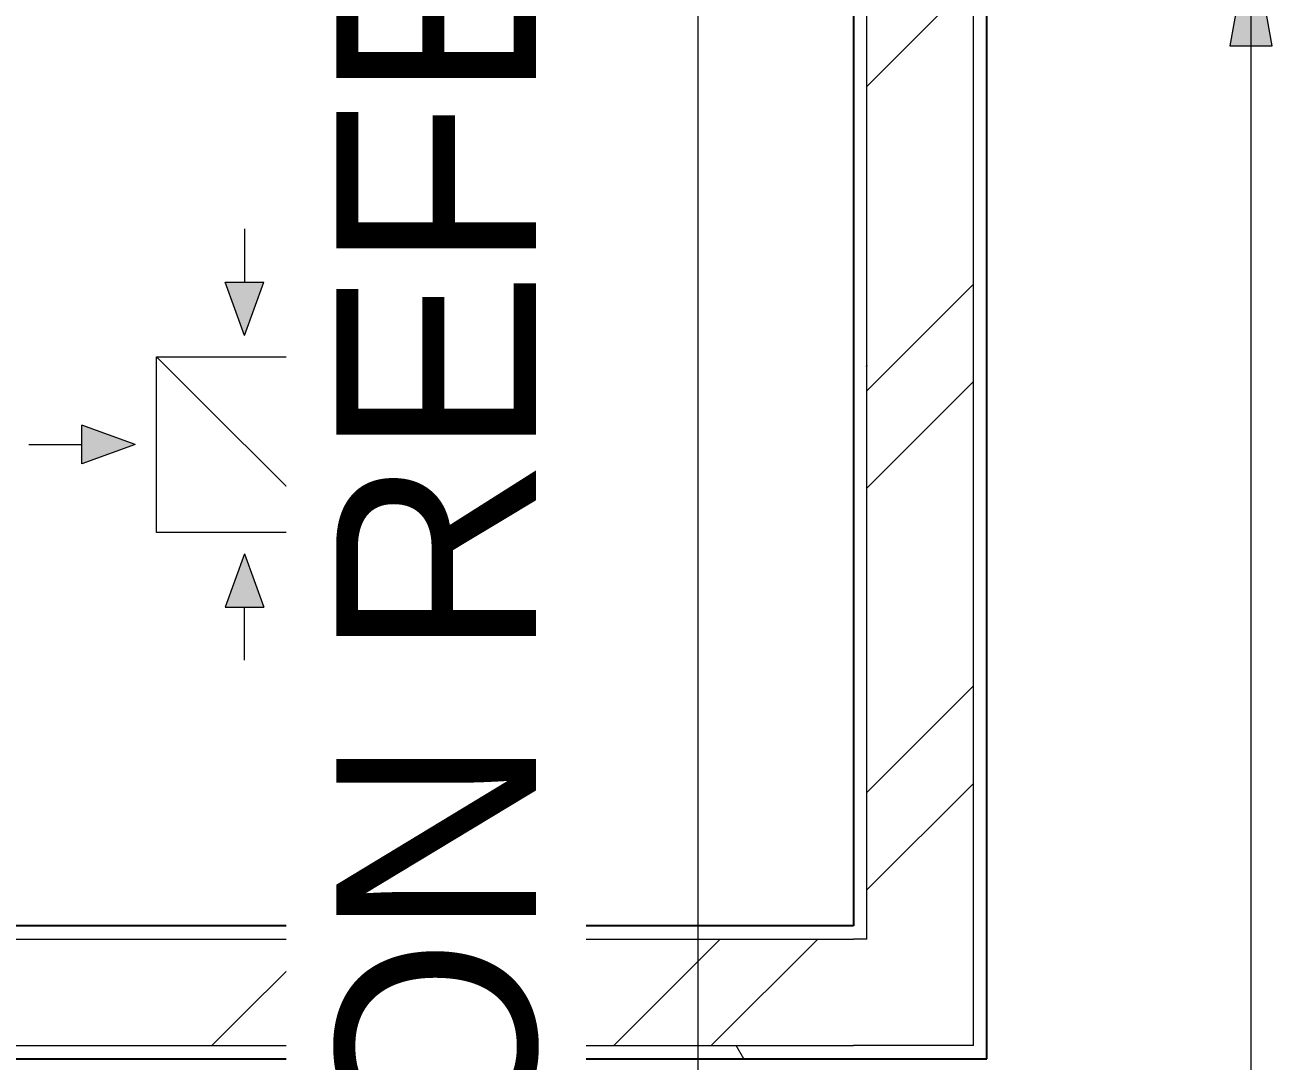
# Model space of a CAD drawing. Header units: inches. Extents: x -83664 to 20107, y -47222 to 19398.
# Drawn here: x 13347 to 15688, y -23294 to -21348 of the extents above; entities that cross this region are included whole.
import ezdxf

# ---------------------------------------------------------------- set-up
doc = ezdxf.new("R2010")
doc.units = ezdxf.units.IN
doc.header["$MEASUREMENT"] = 0
doc.linetypes.add('AE7-LP-CENTER', pattern=[5.45, 3, -0.6, 1.25, -0.6])
doc.linetypes.add('Hidden 0_50', pattern=[1.0584, 0.5292, -0.5292])
doc.layers.add('A-ANNO-MATC', color=1, linetype='AE7-LP-CENTER', lineweight=9, true_color=0xff0000)
doc.layers.add('G-ANNO-SYMB', color=7, linetype='Continuous', lineweight=9, true_color=0x0091c9)
for name, color, linetype, lineweight in [('A-DETL-GENF', 7, 'Continuous', 9), ('A-WALL', 7, 'Continuous', 9), ('A-WALL-PATT', 7, 'Continuous', 25), ('M-HVAC-CDFF', 7, 'Continuous', 9), ('M-HVAC-DUCT-IDEN', 7, 'Continuous', 18)]:
    doc.layers.add(name, color=color, linetype=linetype, lineweight=lineweight)
doc.styles.add('Arial_11', font='arial.ttf', dxfattribs={"height": 375})
pattern_1 = [(0, (0, 0), (1219.2, 304.8), [50.292, -864.108, 50.292, -864.108, -4876.8]), (0, (0, 0), (1219.2, 304.8), [-1828.8, 50.292, -1778.508, 50.292, -864.108, -2133.6]), (0, (0, 0), (1219.2, 304.8), [-4572, 50.292, -559.308, 50.292, -1473.708]), (120, (457.2, 152.4), (-873.56454, 903.45817), [50.292, -864.108, 50.292, -864.108, -4876.8]), (120, (457.2, 152.4), (-873.56454, 903.45817), [-1828.8, 50.292, -1778.508, 50.292, -864.108, -2133.6]), (120, (457.2, 152.4), (-873.56454, 903.45817), [-4572, 50.292, -559.308, 50.292, -1473.708]), (240, (609.6, 762), (-345.63546, -1208.25817), [50.292, -864.108, 50.292, -864.108, -4876.8]), (240, (609.6, 762), (-345.63546, -1208.25817), [-1828.8, 50.292, -1778.508, 50.292, -864.108, -2133.6]), (240, (609.6, 762), (-345.63546, -1208.25817), [-4572, 50.292, -559.308, 50.292, -1473.708])]
pattern_2 = [(45, (0, 0), (-377.1708, 377.1708), []), (45, (0, 571.5), (-377.1708, 377.1708), [])]

# ---------------------------------------------------------------- blocks, each defined once
blk = doc.blocks.new('GCE-AT-Return Air Rectangular Diffuser - 230x230-7597546-FIRST FLOOR AC CONDITIONING LAYOUT - PART A')
at = {"layer": 'A-DETL-GENF', "true_color": 0xff00ff}
for points in [[(0, 205), (36.4, 305), (-36.4, 305)], [(-305, -36.4), (-205, 0), (-305, 36.4)], [(305, -36.4), (305, 36.4), (205, 0)], [(36.4, -305), (0, -205), (-36.4, -305)]]:
    blk.add_hatch(color=6, dxfattribs=at).paths.add_polyline_path(points)
at = {"layer": 'A-DETL-GENF', "color": 6, "true_color": 0xff00ff}
for p, q in [((0, 405), (0, 305)), ((0, 205), (-36.4, 305)), ((-36.4, 305), (36.4, 305)), ((0, 205), (36.4, 305)), ((-165, 165), (165, 165)), ((-165, -165), (-165, 165)), ((-165, 165), (165, -165)), ((165, 165), (165, -165)), ((-205, 0), (-305, 36.4)), ((-305, -36.4), (-305, 36.4)), ((205, 0), (305, 36.4)), ((305, 36.4), (305, -36.4)), ((405, 0), (305, 0)), ((-405, 0), (-305, 0)), ((-205, 0), (-305, -36.4)), ((205, 0), (305, -36.4)), ((165, -165), (-165, -165)), ((0, -205), (-36.4, -305)), ((0, -205), (36.4, -305)), ((-36.4, -305), (36.4, -305)), ((0, -405), (0, -305))]:
    blk.add_line(p, q, dxfattribs=at)
blk = doc.blocks.new('TEMW-SMBZ-HO-BM-HVAC-00002_rvt-1-FIRST FLOOR AC CONDITIONING LAYOUT - PART A')
at = {"layer": 'M-HVAC-CDFF', "color": 6, "linetype": 'Hidden 0_50', "lineweight": 9, "true_color": 0xff00ff}
blk.add_blockref('GCE-AT-Return Air Rectangular Diffuser - 230x230-7597546-FIRST FLOOR AC CONDITIONING LAYOUT - PART A', (165216.1, 76236.1), dxfattribs=at)
blk = doc.blocks.new('TEMW-SMBZ-HO-BM-HVAC-00002_rvt-2-FIRST FLOOR AC CONDITIONING LAYOUT - PART A')
at = {"layer": 'M-HVAC-CDFF', "color": 6, "linetype": 'Hidden 0_50', "lineweight": 9, "true_color": 0xff00ff}
blk.add_blockref('GCE-AT-Return Air Rectangular Diffuser - 230x230-7597546-FIRST FLOOR AC CONDITIONING LAYOUT - PART A', (165216.1, 76236.1), dxfattribs=at)
blk = doc.blocks.new('SMBZ_Hospital Arch Model_2026_01_29_rvt-1-FIRST FLOOR AC CONDITIONING LAYOUT - PART A')
at = {"layer": 'A-WALL-PATT', "lineweight": 9, "true_color": 0xbbbbbb}
h = blk.add_hatch(dxfattribs=at)
h.set_pattern_fill('FP_13', color=9, style=0, pattern_type=2)
h.set_pattern_definition(pattern_1)
h.paths.add_polyline_path([(166584.4, 75082.7), (166609.4, 75082.7), (166609.4, 80032.7), (166584.4, 80032.7), (166584.4, 75107.7)])
h = blk.add_hatch(dxfattribs=at)
h.set_pattern_fill('FP_12', color=9, style=0, pattern_type=2)
h.set_pattern_definition(pattern_2)
h.paths.add_polyline_path([(166584.4, 75107.7), (166584.4, 79807.7), (166384.4, 79807.7), (166384.4, 75107.7)])
h = blk.add_hatch(dxfattribs=at)
h.set_pattern_fill('FP_13', color=9, style=0, pattern_type=2)
h.set_pattern_definition(pattern_1)
h.paths.add_polyline_path([(166384.4, 75307.7), (166384.4, 79782.7), (166359.4, 79782.7), (166359.4, 75307.7)])
h = blk.add_hatch(dxfattribs=at)
h.set_pattern_fill('FP_12', color=9, style=0, pattern_type=2)
h.set_pattern_definition(pattern_2)
h.paths.add_polyline_path([(164729.4, 75107.7), (166384.4, 75107.7), (166384.4, 75307.7), (164729.4, 75307.7), (164729.4, 75119.3)])
h = blk.add_hatch(dxfattribs=at)
h.set_pattern_fill('FP_13', color=9, style=0, pattern_type=2)
h.set_pattern_definition(pattern_1)
h.paths.add_polyline_path([(166359.4, 75082.7), (166584.4, 75082.7), (166584.4, 75107.7), (164729.4, 75107.7), (164729.4, 75082.7)])
at = {"layer": 'A-WALL', "color": 9, "lineweight": 25, "true_color": 0xbbbbbb}
for p, q in [((166359.4, 79782.7), (166359.4, 75332.7)), ((166609.4, 75082.7), (166609.4, 79782.7)), ((166359.4, 75332.7), (164729.4, 75332.7)), ((164729.4, 75082.7), (166359.4, 75082.7)), ((166359.4, 75082.7), (166584.4, 75082.7)), ((166584.4, 75082.7), (166609.4, 75082.7))]:
    blk.add_line(p, q, dxfattribs=at)
at = {"layer": 'A-WALL', "color": 9, "true_color": 0xbbbbbb}
for p, q in [((166359.4, 79782.7), (166359.4, 75332.7)), ((166384.4, 75307.7), (166384.4, 79782.7)), ((166584.4, 75107.7), (166584.4, 79782.7)), ((166609.4, 75082.7), (166609.4, 79782.7)), ((166359.4, 75332.7), (164729.4, 75332.7)), ((164729.4, 75307.7), (166359.4, 75307.7)), ((166384.4, 75307.7), (166359.4, 75307.7)), ((164729.4, 75107.7), (166359.4, 75107.7)), ((166384.4, 75107.7), (166359.4, 75107.7)), ((166584.4, 75107.7), (166384.4, 75107.7)), ((164729.4, 75082.7), (166359.4, 75082.7)), ((166609.4, 75082.7), (166359.4, 75082.7))]:
    blk.add_line(p, q, dxfattribs=at)

msp = doc.modelspace()

# ---------------------------------------------------------------- hatches: boundary and pattern name
at = {"layer": 'M-HVAC-DUCT-IDEN', "lineweight": 9}
msp.add_hatch(color=256, dxfattribs=at).paths.add_polyline_path([(15648.5, -21162.7), (15608.9, -21387.7), (15688.2, -21387.7)])

# ---------------------------------------------------------------- linework, layer by layer
at = {"layer": 'A-ANNO-MATC'}
msp.add_line((14610.1, 19398.3), (14610.1, -47222), dxfattribs=at)
at = {"layer": 'M-HVAC-DUCT-IDEN', "lineweight": 9}
for p, q in [((15648.5, -21162.7), (15608.9, -21387.7)), ((15688.2, -21387.7), (15648.5, -21162.7)), ((15648.5, -21162.7), (15648.5, -23396.9)), ((15608.9, -21387.7), (15688.2, -21387.7))]:
    msp.add_line(p, q, dxfattribs=at)

# ---------------------------------------------------------------- block references
at = {"lineweight": 5}
for name in ['SMBZ_Hospital Arch Model_2026_01_29_rvt-1-FIRST FLOOR AC CONDITIONING LAYOUT - PART A', 'TEMW-SMBZ-HO-BM-HVAC-00002_rvt-1-FIRST FLOOR AC CONDITIONING LAYOUT - PART A', 'TEMW-SMBZ-HO-BM-HVAC-00002_rvt-2-FIRST FLOOR AC CONDITIONING LAYOUT - PART A']:
    msp.add_blockref(name, (-151456.7, -98372.2), dxfattribs=at)

# ---------------------------------------------------------------- next in the draw order: texts
at = {"layer": 'G-ANNO-SYMB', "color": 7, "insert": (13931.5, -27921.9), "char_height": 375, "width": 20779.74, "attachment_point": 1, "rotation": 90, "style": 'Arial_11', "bg_fill": 3, "box_fill_scale": 1.25, "bg_fill_color": 256, "bg_fill_true_color": 13158600, "bg_fill_transparency": 0}
msp.add_mtext('FOR CONTINUATION REFER :TEMW-SMBZH-HO-SD-ME-AC-FF-100 B', dxfattribs=at)

doc.saveas('drawing.dxf')
